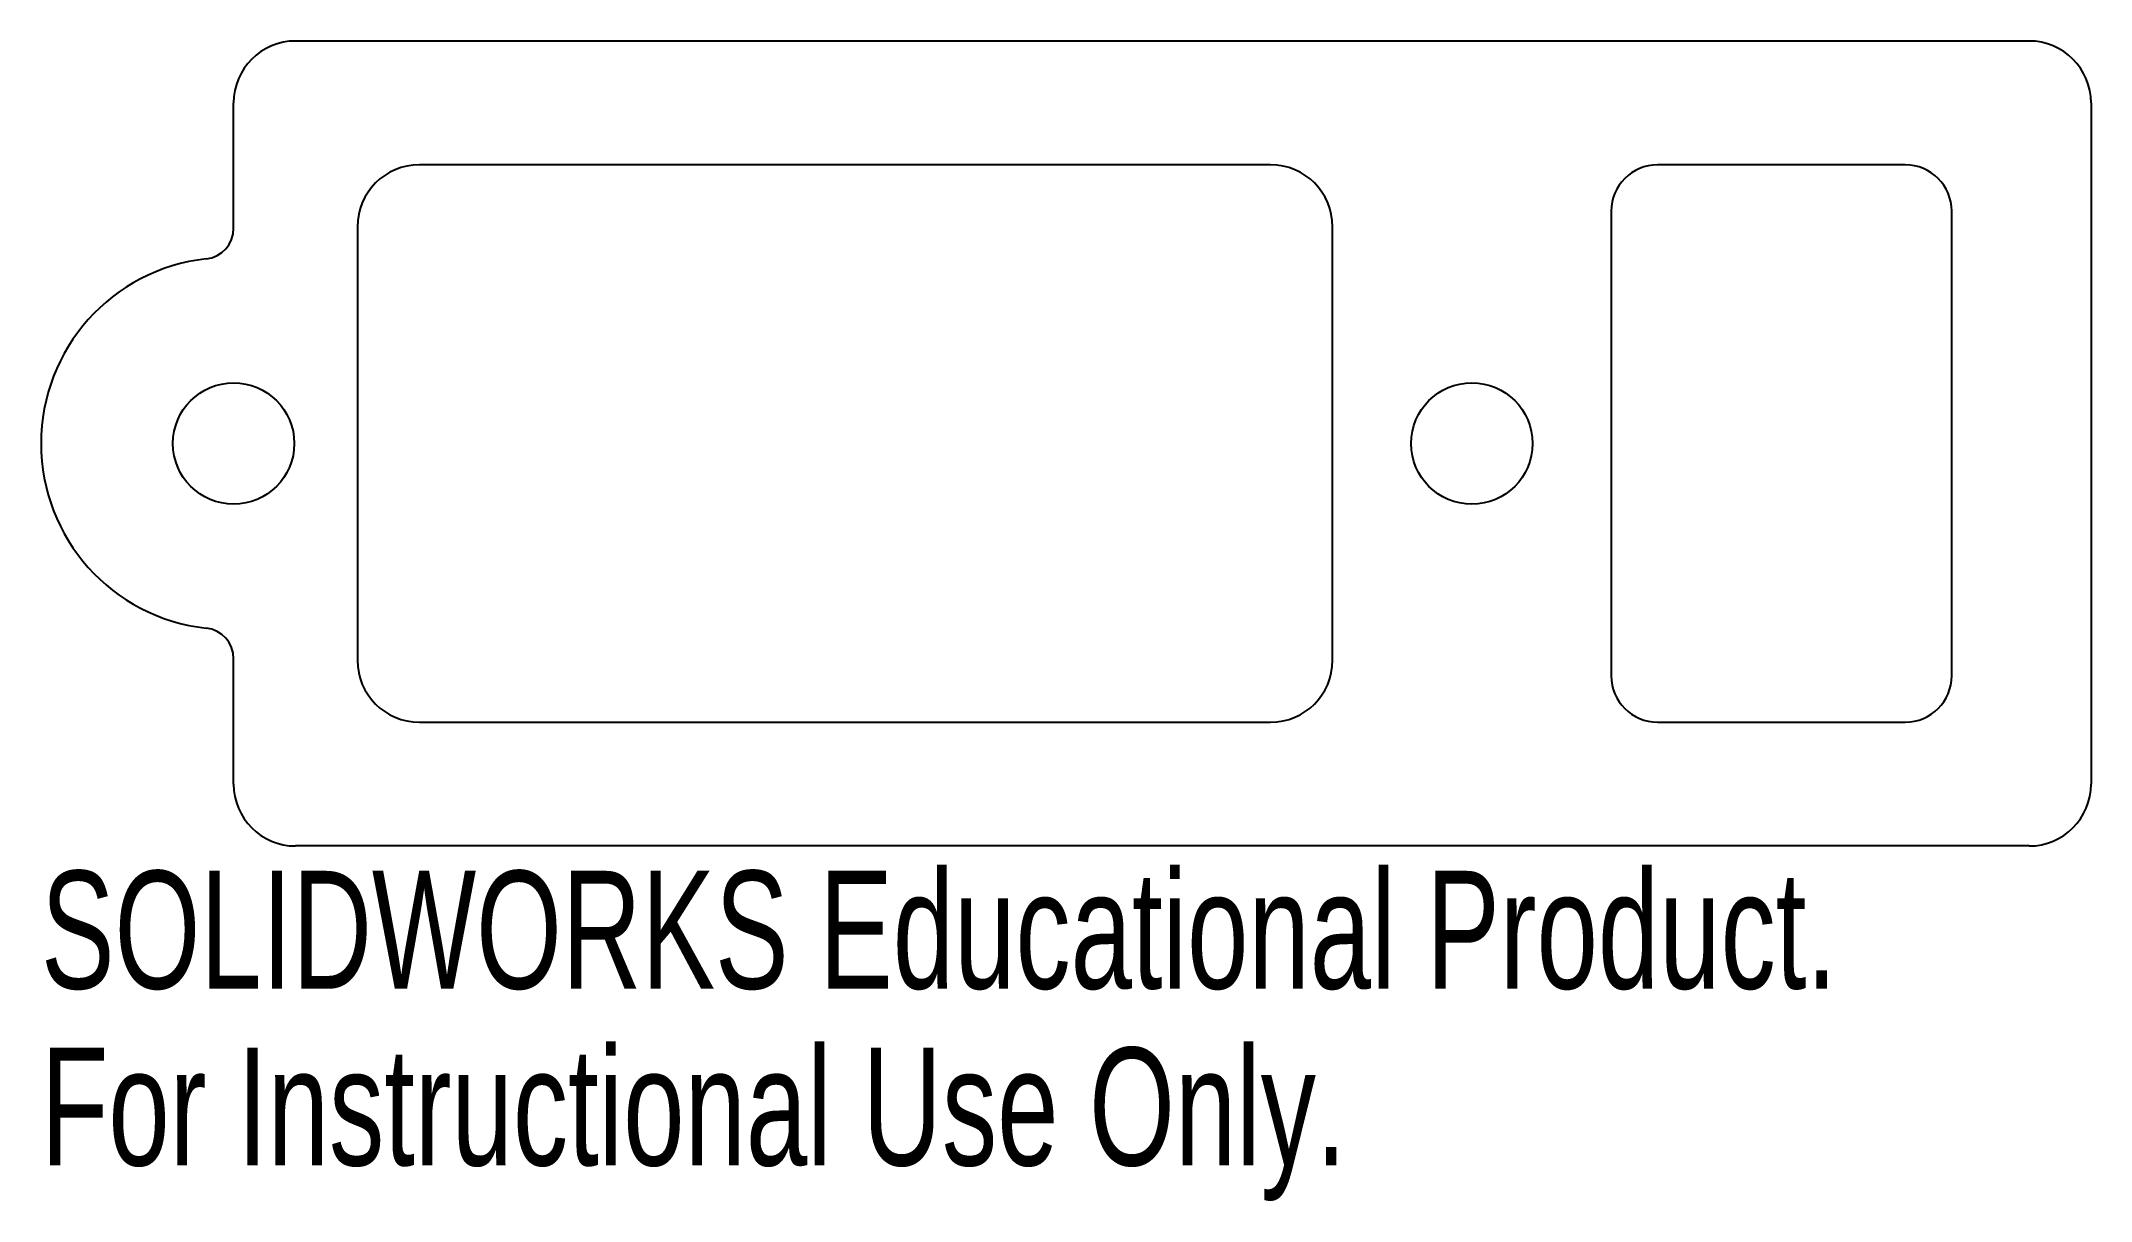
# Model space of a CAD drawing. Header units: inches. Extents: x 0.19 to 3.5, y -1.87 to 0.
import ezdxf

# ---------------------------------------------------------------- set-up
doc = ezdxf.new("R2010")
doc.units = ezdxf.units.IN
doc.header["$MEASUREMENT"] = 0
doc.styles.add('SLDTEXTSTYLE0', font='TXT', dxfattribs={"width": 0.7})

msp = doc.modelspace()

# ---------------------------------------------------------------- linework, layer by layer
at = {"color": 7, "linetype": 'Continuous', "lineweight": 25}
for p, q in [((3.4, 0), (0.6, 0)), ((0.5, -0.3022), (0.5, -0.1)), ((3.5, -0.1), (3.5, -1.2)), ((2.175, -0.2), (0.8, -0.2)), ((3.2, -0.2), (2.8, -0.2)), ((2.725, -0.275), (2.725, -1.025)), ((3.275, -1.025), (3.275, -0.275)), ((0.7, -0.3), (0.7, -1)), ((2.275, -1), (2.275, -0.3)), ((0.5, -1.2), (0.5, -0.9978)), ((0.8, -1.1), (2.175, -1.1)), ((2.8, -1.1), (3.2, -1.1)), ((3.4, -1.3), (0.6, -1.3))]:
    msp.add_line(p, q, dxfattribs=at)
for centre in [(0.5, -0.65), (2.5, -0.65)]:
    msp.add_circle(centre, 0.098, dxfattribs=at)
for centre, radius, start, end in [((0.6, -0.1), 0.1, 90, 180), ((3.4, -0.1), 0.1, 0, 90), ((0.8, -0.3), 0.1, 90, 180), ((2.175, -0.3), 0.1, 0, 90), ((2.8, -0.275), 0.075, 90, 180), ((3.2, -0.275), 0.075, 0, 90), ((0.45, -0.3022), 0.05, 276.3794, 0), ((0.4889, -0.65), 0.3, 96.3794, 263.6206), ((0.45, -0.9978), 0.05, 360, 83.6206), ((0.8, -1), 0.1, 180, 270), ((2.175, -1), 0.1, 270, 0), ((2.8, -1.025), 0.075, 180, 270), ((3.2, -1.025), 0.075, 270, 0), ((0.6, -1.2), 0.1, 180, 270), ((3.4, -1.2), 0.1, 270, 0)]:
    msp.add_arc(centre, radius, start, end, dxfattribs=at)

# ---------------------------------------------------------------- texts
at = {"color": 7, "linetype": 'Continuous', "char_height": 0.1903, "attachment_point": 1, "style": 'SLDTEXTSTYLE0'}
for s, insert in [('SOLIDWORKS Educational Product.', (0.1889, -1.3401)), ('For Instructional Use Only.', (0.1889, -1.6256))]:
    msp.add_mtext(s, dxfattribs=dict(at, insert=insert))

doc.saveas('drawing.dxf')
